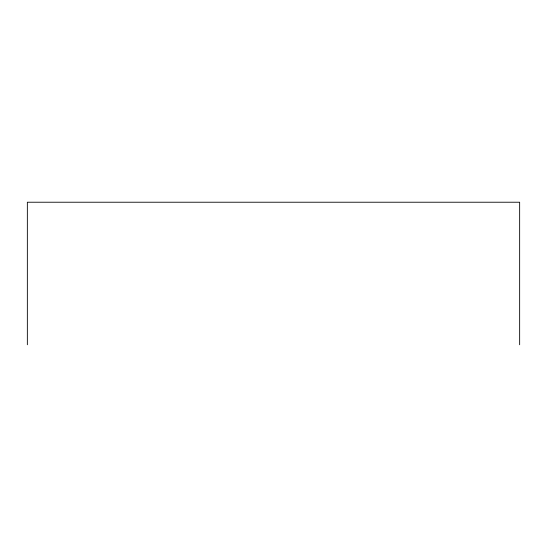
<?xml version="1.0" encoding="UTF-8"?>
<svg xmlns="http://www.w3.org/2000/svg" width="547" height="547" viewBox="0 0 547 547"><rect width="100%" height="100%" fill="white"/><g stroke="black" fill="none" stroke-linecap="round" stroke-linejoin="round"><path stroke-width="0.82" d="M519.65 344.774L519.65 202.226L27.35 202.226L27.35 344.774"/></g></svg>
